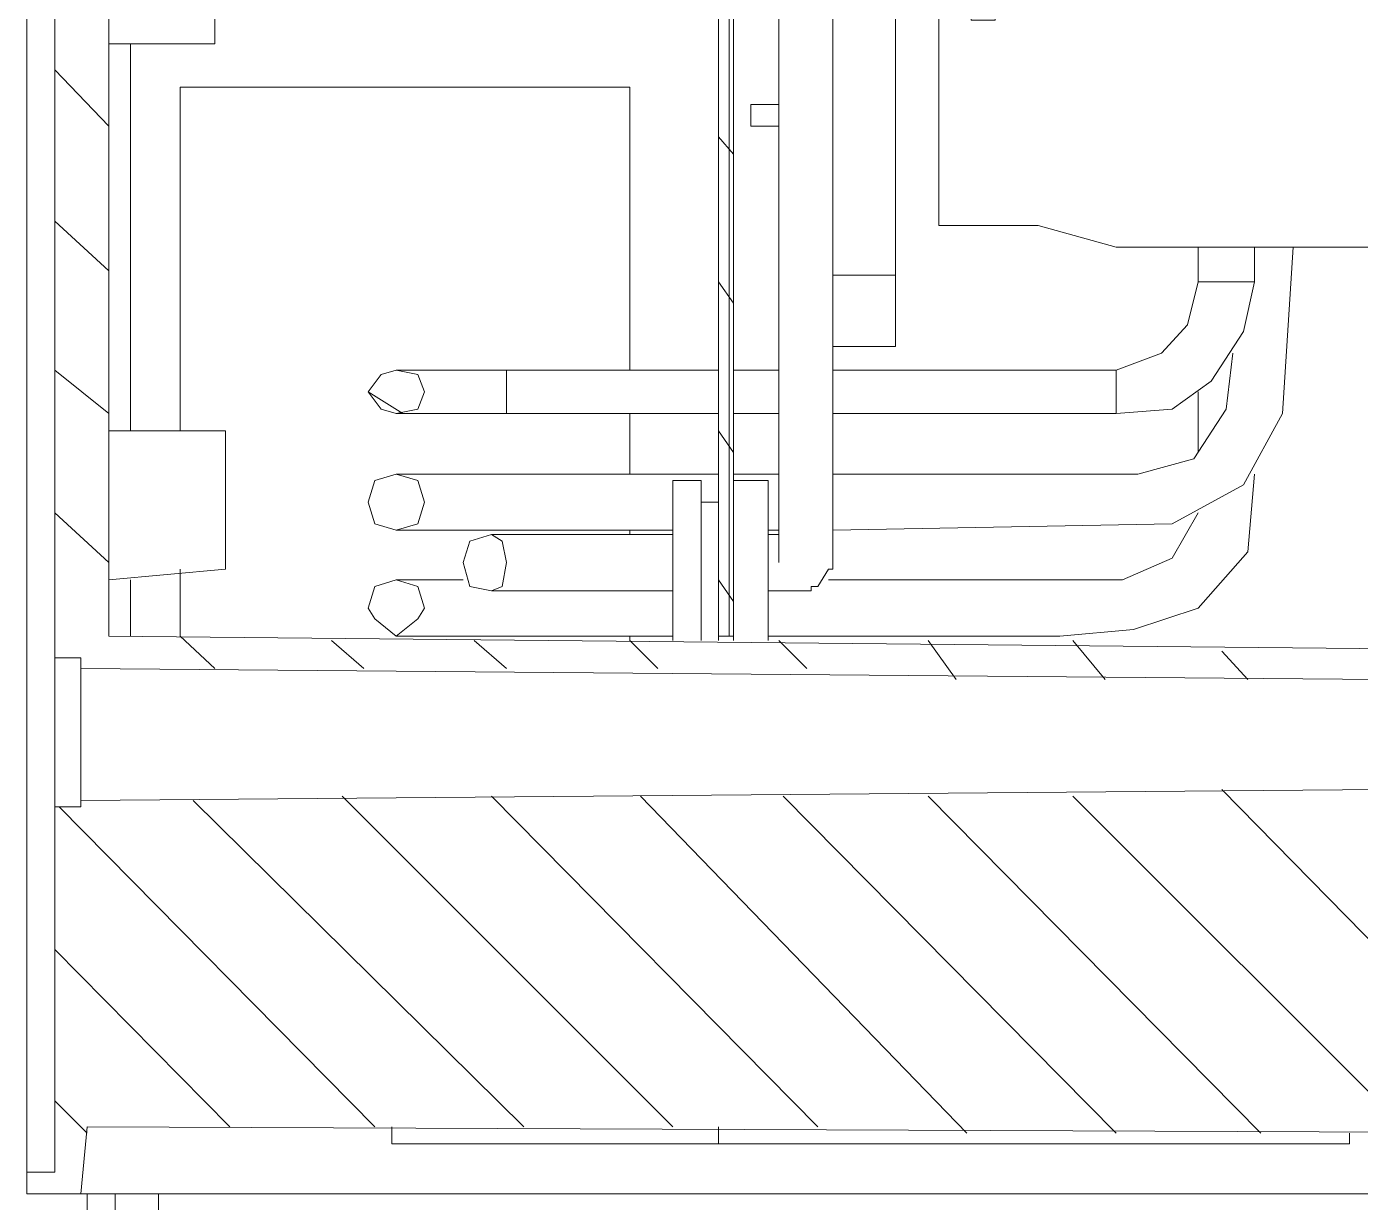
# Model space of a CAD drawing. Header units: millimetres. Extents: x 50 to 186, y -32 to 33.
# Drawn here: x 128.047 to 128.908, y -9.304 to -8.545 of the extents above; entities that cross this region are included whole.
import ezdxf

# ---------------------------------------------------------------- set-up
doc = ezdxf.new("R2010")
doc.units = ezdxf.units.MM
doc.layers.add('Prumada Eletrica', color=40, linetype='Continuous', lineweight=30)

msp = doc.modelspace()

# ---------------------------------------------------------------- linework, layer by layer
at = {"layer": 'Prumada Eletrica', "color": 7, "linetype": 'Continuous', "lineweight": 20, "true_color": 0x000007}
for points in [[(128.53268, -8.89098), (128.53268, -8.26524), (128.52849, -8.25127), (128.51871, -8.24428), (128.51173, -8.23311), (128.49637, -8.22613), (128.3078, -8.22613), (128.28266, -8.21495), (128.2645, -8.19819), (128.24635, -8.18003), (128.23517, -8.1507), (128.23517, -7.45791)], [(128.2673, -7.45791), (128.2673, -8.10461), (128.27149, -8.13673), (128.27149, -8.1507), (128.28266, -8.16607), (128.28964, -8.18003), (128.30361, -8.18283), (128.32177, -8.18702), (128.46843, -8.18702), (128.50056, -8.194), (128.51452, -8.19819), (128.52849, -8.20099), (128.53966, -8.21495), (128.55084, -8.22613), (128.55782, -8.24428), (128.56481, -8.25546), (128.5676, -8.26943), (128.5676, -8.89517), (128.56481, -8.89517), (128.55782, -8.90635), (128.55363, -8.90635), (128.55363, -8.90914), (128.5257, -8.90914)], [(128.5676, -8.70522), (128.60811, -8.70522), (128.60811, -8.09763), (128.56481, -8.09763), (128.56481, -8.25825)], [(128.04661, -8.27641), (128.04661, -9.28487), (128.04661, -9.28487)], [(129.083, -8.94825), (128.09969, -8.93847), (128.09969, -8.27641)], [(128.06477, -8.30155), (128.06477, -8.95244), (128.08153, -8.95244), (128.08153, -8.95943), (128.92238, -8.96641)], [(128.49357, -8.93847), (128.50335, -8.93847), (128.50335, -8.30155)], [(128.50056, -8.30155), (128.50056, -8.93847), (128.50056, -8.93847)], [(128.16813, -8.55576), (128.16813, -8.4552), (128.16813, -8.4552)], [(128.16813, -8.55576), (128.09969, -8.55576), (128.09969, -8.55576)], [(128.11365, -8.80578), (128.11365, -8.55576), (128.11365, -8.55576)], [(128.09969, -8.60884), (128.06477, -8.57252), (128.06477, -8.57252)], [(128.14578, -8.5837), (128.14578, -8.80578), (128.14578, -8.80578)], [(128.4363, -8.5837), (128.14578, -8.5837), (128.14578, -8.5837)], [(128.4363, -8.76667), (128.4363, -8.5837), (128.4363, -8.5837)], [(128.4363, -8.76667), (128.4363, -8.5837), (128.4363, -8.5837)], [(128.53268, -8.59487), (128.51452, -8.59487), (128.51452, -8.60884), (128.53268, -8.60884)], [(128.50335, -8.627), (128.49357, -8.61582), (128.49357, -8.61582)], [(128.09969, -8.70242), (128.06477, -8.6703), (128.06477, -8.6703)], [(128.86511, -8.68706), (128.85813, -8.79461), (128.83298, -8.8407), (128.78689, -8.86584), (128.5676, -8.87003)], [(128.80365, -8.70941), (128.80365, -8.68706), (128.80365, -8.68706)], [(128.83997, -8.68706), (128.83997, -8.70941), (128.83997, -8.70941)], [(128.50335, -8.72337), (128.49357, -8.70941), (128.49357, -8.70941)], [(128.5676, -8.75131), (128.60811, -8.75131), (128.60811, -8.70522)], [(128.75058, -8.76667), (128.77991, -8.7555), (128.79667, -8.73734), (128.80365, -8.70941)], [(128.75058, -8.79461), (128.78689, -8.79181), (128.81203, -8.77366), (128.83298, -8.74153), (128.83997, -8.70941)], [(128.83997, -8.70941), (128.80365, -8.70941), (128.80365, -8.70941)], [(128.5676, -8.83372), (128.76454, -8.83372), (128.80086, -8.82394), (128.82181, -8.79181), (128.826, -8.7555)], [(128.09969, -8.79461), (128.06477, -8.76667), (128.06477, -8.76667)], [(128.28545, -8.76667), (128.35669, -8.76667), (128.35669, -8.76667)], [(128.35669, -8.76667), (128.49357, -8.76667), (128.49357, -8.76667)], [(128.35669, -8.79461), (128.35669, -8.76667), (128.35669, -8.76667)], [(128.50335, -8.76667), (128.53268, -8.76667), (128.53268, -8.76667)], [(128.5676, -8.76667), (128.75058, -8.76667), (128.75058, -8.76667)], [(128.75058, -8.79461), (128.75058, -8.76667), (128.75058, -8.76667)], [(128.28964, -8.79461), (128.2673, -8.78064), (128.2673, -8.78064)], [(128.80365, -8.81975), (128.80365, -8.78064), (128.80365, -8.78064)], [(128.35669, -8.79461), (128.28545, -8.79461), (128.28545, -8.79461)], [(128.49357, -8.79461), (128.35669, -8.79461), (128.35669, -8.79461)], [(128.4363, -8.83372), (128.4363, -8.79461), (128.4363, -8.79461)], [(128.4363, -8.83372), (128.4363, -8.79461), (128.4363, -8.79461)], [(128.53268, -8.79461), (128.50335, -8.79461), (128.50335, -8.79461)], [(128.75058, -8.79461), (128.5676, -8.79461), (128.5676, -8.79461)], [(128.09969, -8.80578), (128.17511, -8.80578), (128.17511, -8.80578)], [(128.17511, -8.89517), (128.17511, -8.80578), (128.17511, -8.80578)], [(128.50335, -8.81975), (128.49357, -8.80578), (128.49357, -8.80578)], [(128.28545, -8.83372), (128.49357, -8.83372), (128.49357, -8.83372)], [(128.46424, -8.83791), (128.4824, -8.83791), (128.4824, -8.83791)], [(128.46424, -8.94127), (128.46424, -8.83791), (128.46424, -8.83791)], [(128.4824, -8.94127), (128.4824, -8.83791), (128.4824, -8.83791)], [(128.50335, -8.83372), (128.53268, -8.83372), (128.53268, -8.83372)], [(128.50335, -8.83791), (128.5257, -8.83791), (128.5257, -8.83791)], [(128.83997, -8.83372), (128.83578, -8.884), (128.80365, -8.92032), (128.76175, -8.93428), (128.71426, -8.93847), (128.5257, -8.93847)], [(128.5257, -8.94127), (128.5257, -8.83791), (128.5257, -8.83791)], [(128.09969, -8.89098), (128.06477, -8.85886), (128.06477, -8.85886)], [(128.4824, -8.85187), (128.49357, -8.85187), (128.49357, -8.85187)], [(128.56481, -8.90216), (128.75477, -8.90216), (128.78689, -8.88819), (128.80365, -8.85886)], [(128.46424, -8.87003), (128.28545, -8.87003), (128.28545, -8.87003)], [(128.34691, -8.87283), (128.46424, -8.87283), (128.46424, -8.87283)], [(128.4363, -8.87283), (128.4363, -8.87003), (128.4363, -8.87003)], [(128.4363, -8.87283), (128.4363, -8.87003), (128.4363, -8.87003)], [(128.53268, -8.87003), (128.5257, -8.87003), (128.5257, -8.87003)], [(128.5257, -8.87283), (128.53268, -8.87283), (128.53268, -8.87283)], [(128.17511, -8.89517), (128.09969, -8.90216), (128.09969, -8.90216)], [(128.11365, -8.93847), (128.11365, -8.90216), (128.11365, -8.90216)], [(128.14578, -8.89517), (128.14578, -8.93847), (128.14578, -8.93847)], [(128.28545, -8.90216), (128.32875, -8.90216), (128.32875, -8.90216)], [(128.50335, -8.91613), (128.49357, -8.90216), (128.49357, -8.90216)], [(128.46424, -8.90914), (128.34691, -8.90914), (128.34691, -8.90914)], [(128.16813, -8.95943), (128.14578, -8.93847), (128.14578, -8.93847)], [(128.2645, -8.95943), (128.24355, -8.94127), (128.24355, -8.94127)], [(128.46424, -8.93847), (128.28545, -8.93847), (128.28545, -8.93847)], [(128.35669, -8.95943), (128.33574, -8.94127), (128.33574, -8.94127)], [(128.4363, -8.94127), (128.4363, -8.93847), (128.4363, -8.93847)], [(128.4363, -8.94127), (128.4363, -8.93847), (128.4363, -8.93847)], [(128.45446, -8.95943), (128.4363, -8.94127), (128.4363, -8.94127)], [(128.49357, -8.94127), (128.49357, -8.93847), (128.49357, -8.93847)], [(128.50335, -8.94127), (128.50335, -8.93847), (128.50335, -8.93847)], [(128.55084, -8.95943), (128.53268, -8.94127), (128.53268, -8.94127)], [(128.64722, -8.96641), (128.62906, -8.94127), (128.62906, -8.94127)], [(128.74359, -8.96641), (128.72264, -8.94127), (128.72264, -8.94127)], [(128.06477, -9.04882), (128.06477, -8.95244), (128.06477, -8.95244)], [(128.83578, -8.96641), (128.81902, -8.94825), (128.81902, -8.94825)], [(128.08153, -9.04463), (128.08153, -8.95943), (128.08153, -8.95943)], [(128.92238, -9.03764), (128.08153, -9.04463), (128.08153, -9.04882), (128.06477, -9.04882), (128.06477, -9.28487), (128.04661, -9.28487), (128.04661, -9.29884), (128.08153, -9.29884), (128.08572, -9.25554), (129.09418, -9.25973)], [(129.03691, -9.25973), (128.81902, -9.03764), (128.81902, -9.03764)], [(128.27149, -9.25554), (128.06756, -9.04882), (128.06756, -9.04882)], [(128.36786, -9.25554), (128.15416, -9.04463), (128.15416, -9.04463)], [(128.46424, -9.25554), (128.25054, -9.04183), (128.25054, -9.04183)], [(128.55782, -9.25554), (128.34691, -9.04183), (128.34691, -9.04183)], [(128.6542, -9.25973), (128.44329, -9.04183), (128.44329, -9.04183)], [(128.75058, -9.25973), (128.53547, -9.04183), (128.53547, -9.04183)], [(128.84416, -9.25973), (128.62906, -9.04183), (128.62906, -9.04183)], [(128.94053, -9.25973), (128.72264, -9.04183), (128.72264, -9.04183)], [(128.1779, -9.25554), (128.06477, -9.141), (128.06477, -9.141)], [(128.08572, -9.25973), (128.06477, -9.23878), (128.06477, -9.23878)], [(128.28266, -9.26671), (128.28266, -9.25554), (128.28266, -9.25554)], [(128.49357, -9.25554), (128.49357, -9.26671), (128.49357, -9.26671)], [(128.90143, -9.25973), (128.90143, -9.26671), (128.90143, -9.26671)], [(128.28266, -9.26671), (128.49357, -9.26671), (128.49357, -9.26671)], [(128.49357, -9.26671), (128.90143, -9.26671), (128.90143, -9.26671)], [(129.24782, -9.41337), (129.24782, -9.31001), (129.08999, -9.31001), (129.08999, -9.29884), (129.07602, -9.29884), (129.07602, -9.37706), (128.10388, -9.38125), (128.10388, -9.29884), (128.08572, -9.29884), (128.08572, -9.31001), (128.04661, -9.31001), (128.04661, -9.32398), (128.05359, -9.32398), (128.05359, -11.09367), (128.06477, -11.13278)], [(128.08153, -9.29884), (129.09418, -9.29884), (129.09418, -9.29884)], [(128.13181, -9.38125), (128.13181, -9.29884), (129.07602, -9.29884)], [(128.13181, -9.29884), (129.07183, -9.29884), (129.07183, -9.29884)]]:
    msp.add_lwpolyline(points, dxfattribs=at)
for points in [[(128.67236, -8.27641), (128.67236, -8.5404), (128.65699, -8.5404), (128.65699, -8.52643), (128.63604, -8.52643), (128.63604, -8.67309), (128.70029, -8.67309), (128.75058, -8.68706), (128.93634, -8.68706), (128.93634, -8.57252), (129.10116, -8.57252), (129.10116, -8.25546), (128.93634, -8.25546), (128.93634, -8.14092), (128.75058, -8.14092), (128.70029, -8.15489), (128.63604, -8.15489), (128.63604, -8.25825), (128.65001, -8.27641)], [(128.49357, -8.30155), (128.49357, -8.93847)], [(128.30361, -8.78064), (128.29942, -8.76947), (128.28545, -8.76667), (128.27568, -8.76947), (128.2673, -8.78064), (128.27568, -8.79181), (128.28545, -8.79461), (128.29942, -8.79181)], [(128.28545, -8.87003), (128.29942, -8.86584), (128.30361, -8.85187), (128.29942, -8.83791), (128.28545, -8.83372), (128.27149, -8.83791), (128.2673, -8.85187), (128.27149, -8.86584)], [(128.34691, -8.90914), (128.3539, -8.90635), (128.35669, -8.89098), (128.3539, -8.87702), (128.34691, -8.87283), (128.33294, -8.87702), (128.32875, -8.89098), (128.33294, -8.90635)], [(128.28545, -8.93847), (128.29942, -8.9273), (128.30361, -8.92032), (128.29942, -8.90635), (128.28545, -8.90216), (128.27149, -8.90635), (128.2673, -8.92032), (128.27149, -8.9273)]]:
    msp.add_lwpolyline(points, close=True, dxfattribs=at)

doc.saveas('drawing.dxf')
